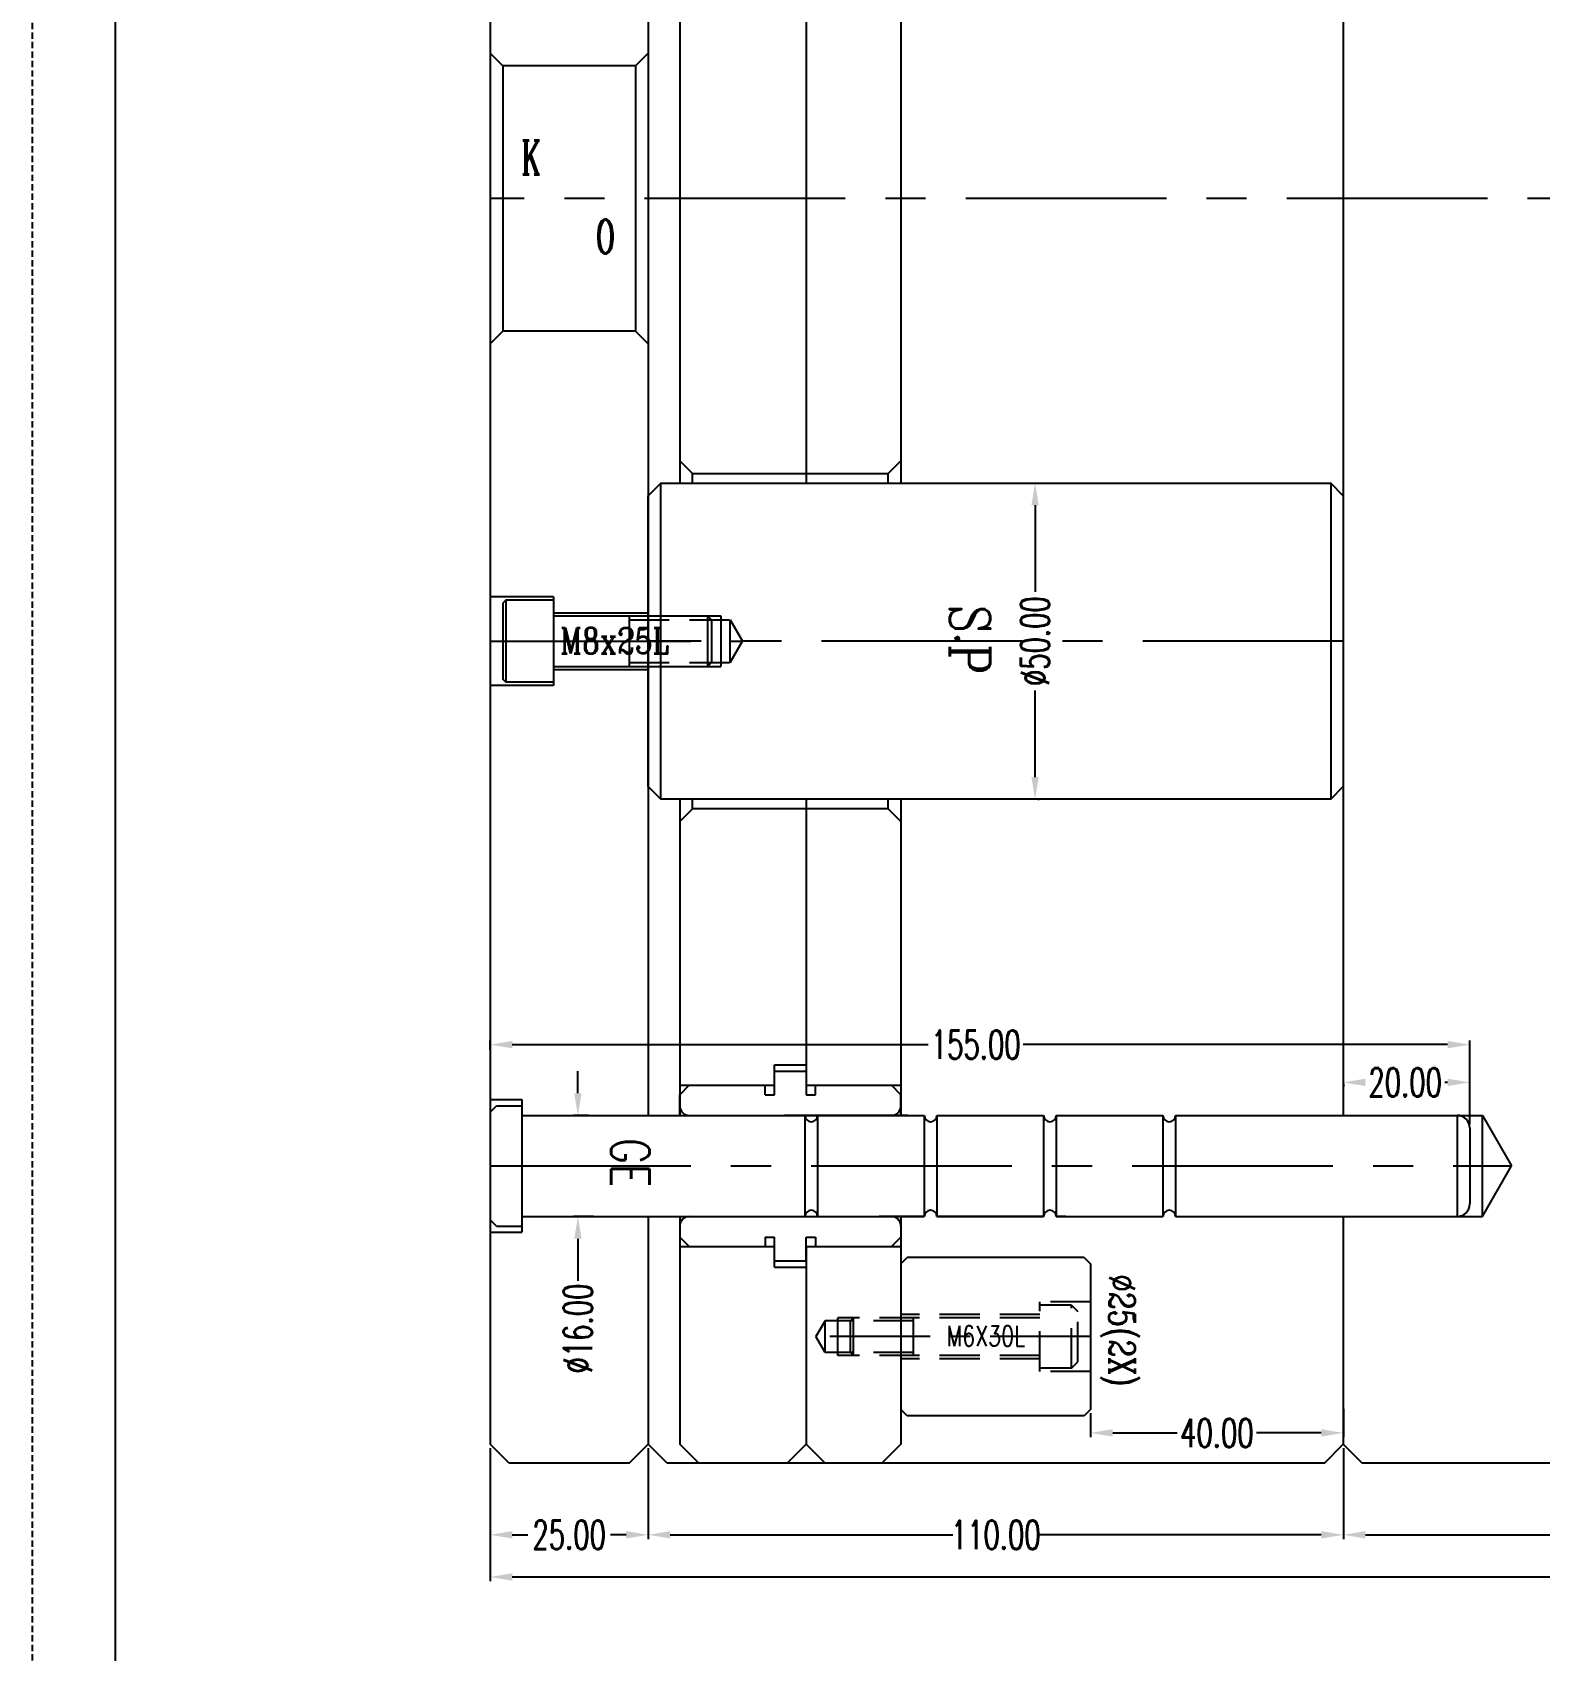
# Model space of a CAD drawing. Header units: inches. Extents: x 133169 to 134399, y -43543 to -42673.
# Drawn here: x 133169.5 to 133408, y -43150 to -42894 of the extents above; entities that cross this region are included whole.
import ezdxf

# ---------------------------------------------------------------- set-up
doc = ezdxf.new("R2010")
doc.units = ezdxf.units.IN
doc.header["$LTSCALE"] = 2
doc.header["$MEASUREMENT"] = 0
doc.header["$PDMODE"] = 3
doc.header["$PDSIZE"] = 0.3125
for name, pattern in [('ACAD_ISO08W100', [36, 24, -3, 6, -3]), ('CENTER', [50.8, 31.75, -6.35, 6.35, -6.35]), ('DASHED', [0.75, 0.5, -0.25]), ('HIDDEN', [9.525, 6.35, -3.175]), ('HIDDEN2', [4.7625, 3.175, -1.5875])]:
    doc.linetypes.add(name, pattern=pattern)
doc.layers.get('0').update_dxf_attribs({"linetype": 'CONTINUOUS'})
doc.layers.get('Defpoints').update_dxf_attribs({"linetype": 'CONTINUOUS'})
for name, color, linetype in [('A', 7, 'CONTINUOUS'), ('CL', 1, 'ACAD_ISO08W100'), ('GE', 214, 'CONTINUOUS'), ('Layer3', 3, 'CONTINUOUS'), ('SCREW', 52, 'HIDDEN'), ('SP', 3, 'CONTINUOUS')]:
    doc.layers.add(name, color=color, linetype=linetype)
doc.layers.add('dim', color=3, linetype='CONTINUOUS', lineweight=15)
doc.styles.add('ROMANC', font='romanc', dxfattribs={"width": 0.6, "height": 1})
doc.styles.add('ROMANS', font='ROMANS.shx', dxfattribs={"height": 5, "bigfont": 'chineset.shx'})
doc.styles.get("Standard").update_dxf_attribs({"font": 'txt.shx', "width": 0.67})
doc.styles.add('txt', font='txt.shx', dxfattribs={"width": 0.75, "height": 3.2})
doc.dimstyles.new('2.00', dxfattribs={"dimtxt": 4.5, "dimasz": 3.5, "dimexe": 0.666, "dimexo": 0.626, "dimgap": 1, "dimtad": 0, "dimzin": 0, "dimdsep": 46, "dimtxsty": 'Standard', "dimcen": 0.09, "dimclrd": 3, "dimclre": 3, "dimclrt": 7, "dimazin": 0, "dimtfac": 1, "dimtofl": 0, "dimtmove": 0, "dimatfit": 0, "dimfxl": 0, "dimtolj": 1, "dimtzin": 0, "dimarcsym": 0})

# ---------------------------------------------------------------- blocks, each defined once
blk = doc.blocks.new('*D33287')
at = {"layer": 'Defpoints', "color": 0}
for p in [(133376.91, -43117.31), (133466.91, -43117.31), (133466.91, -43131.65)]:
    blk.add_point(p, dxfattribs=at)
at = {"layer": 'dim', "color": 3, "linetype": 'ByBlock', "lineweight": -2}
for p, q in [((133376.91, -43117.93), (133376.91, -43132.31)), ((133466.91, -43117.93), (133466.91, -43132.31)), ((133380.41, -43131.65), (133415.63, -43131.65)), ((133463.41, -43131.65), (133428.18, -43131.65))]:
    blk.add_line(p, q, dxfattribs=at)
at = {"layer": 'dim', "color": 3, "linetype": 'ByBlock'}
for points in [[(133380.41, -43131.06), (133380.41, -43132.23), (133376.91, -43131.65)], [(133463.41, -43132.23), (133463.41, -43131.06), (133466.91, -43131.65)]]:
    blk.add_solid(points, dxfattribs=at)
at = {"layer": 'dim', "color": 7, "linetype": 'ByBlock', "insert": (133421.91, -43131.65), "char_height": 4.5, "attachment_point": 5}
blk.add_mtext('\\A1;90.00', dxfattribs=at)
blk = doc.blocks.new('*D33288')
at = {"layer": 'Defpoints', "color": 0}
for p in [(133266.91, -43117.31), (133376.91, -43117.31), (133376.91, -43131.65)]:
    blk.add_point(p, dxfattribs=at)
at = {"layer": 'dim', "color": 3, "linetype": 'ByBlock', "lineweight": -2}
for p, q in [((133266.91, -43117.93), (133266.91, -43132.31)), ((133376.91, -43117.93), (133376.91, -43132.31)), ((133270.41, -43131.65), (133315.13, -43131.65)), ((133373.41, -43131.65), (133328.69, -43131.65))]:
    blk.add_line(p, q, dxfattribs=at)
at = {"layer": 'dim', "color": 3, "linetype": 'ByBlock'}
for points in [[(133270.41, -43131.06), (133270.41, -43132.23), (133266.91, -43131.65)], [(133373.41, -43132.23), (133373.41, -43131.06), (133376.91, -43131.65)]]:
    blk.add_solid(points, dxfattribs=at)
at = {"layer": 'dim', "color": 7, "linetype": 'ByBlock', "insert": (133321.91, -43131.65), "char_height": 4.5, "attachment_point": 5}
blk.add_mtext('\\A1;110.00', dxfattribs=at)
blk = doc.blocks.new('*D33289')
at = {"layer": 'Defpoints', "color": 0}
for p in [(133241.91, -43117.31), (133266.91, -43117.31), (133266.91, -43131.65)]:
    blk.add_point(p, dxfattribs=at)
at = {"layer": 'dim', "color": 3, "linetype": 'ByBlock', "lineweight": -2}
for p, q in [((133241.91, -43117.93), (133241.91, -43132.31)), ((133266.91, -43117.93), (133266.91, -43132.31)), ((133245.41, -43131.65), (133247.88, -43131.65)), ((133263.41, -43131.65), (133260.93, -43131.65))]:
    blk.add_line(p, q, dxfattribs=at)
at = {"layer": 'dim', "color": 3, "linetype": 'ByBlock'}
for points in [[(133245.41, -43131.06), (133245.41, -43132.23), (133241.91, -43131.65)], [(133263.41, -43132.23), (133263.41, -43131.06), (133266.91, -43131.65)]]:
    blk.add_solid(points, dxfattribs=at)
at = {"layer": 'dim', "color": 7, "linetype": 'ByBlock', "insert": (133254.41, -43131.65), "char_height": 4.5, "attachment_point": 5}
blk.add_mtext('\\A1;25.00', dxfattribs=at)
blk = doc.blocks.new('*D33290')
at = {"layer": 'Defpoints', "color": 0}
for p in [(133241.91, -43117.31), (133592.91, -43117.31), (133592.91, -43138.31)]:
    blk.add_point(p, dxfattribs=at)
at = {"layer": 'dim', "color": 3, "linetype": 'ByBlock', "lineweight": -2}
for p, q in [((133241.91, -43117.93), (133241.91, -43138.98)), ((133592.91, -43117.93), (133592.91, -43138.98)), ((133245.41, -43138.31), (133409.87, -43138.31)), ((133589.41, -43138.31), (133424.94, -43138.31))]:
    blk.add_line(p, q, dxfattribs=at)
at = {"layer": 'dim', "color": 3, "linetype": 'ByBlock'}
for points in [[(133245.41, -43137.73), (133245.41, -43138.9), (133241.91, -43138.31)], [(133589.41, -43138.9), (133589.41, -43137.73), (133592.91, -43138.31)]]:
    blk.add_solid(points, dxfattribs=at)
at = {"layer": 'dim', "color": 7, "linetype": 'ByBlock', "insert": (133417.41, -43138.31), "char_height": 4.5, "attachment_point": 5}
blk.add_mtext('\\A1;351.00', dxfattribs=at)
blk = doc.blocks.new('*D33485')
at = {"layer": 'Defpoints', "color": 0}
for p in [(133241.91, -43054.12), (133241.91, -43055.58), (133396.91, -43067.31)]:
    blk.add_point(p, dxfattribs=at)
at = {"layer": 'dim', "color": 3, "linetype": 'ByBlock', "lineweight": -2}
for p, q in [((133241.91, -43054.95), (133241.91, -43053.46)), ((133245.41, -43054.12), (133311.2, -43054.12)), ((133393.41, -43054.12), (133326.27, -43054.12)), ((133396.91, -43066.68), (133396.91, -43053.46))]:
    blk.add_line(p, q, dxfattribs=at)
at = {"layer": 'dim', "color": 3, "linetype": 'ByBlock'}
for points in [[(133245.41, -43053.54), (133245.41, -43054.71), (133241.91, -43054.12)], [(133393.41, -43054.71), (133393.41, -43053.54), (133396.91, -43054.12)]]:
    blk.add_solid(points, dxfattribs=at)
at = {"layer": 'dim', "color": 7, "linetype": 'ByBlock', "insert": (133318.74, -43054.12), "char_height": 4.5, "attachment_point": 5}
blk.add_mtext('\\A1;155.00', dxfattribs=at)
blk = doc.blocks.new('*D33486')
at = {"layer": 'Defpoints', "color": 0}
for p in [(133376.91, -43059.72), (133376.91, -43060.09), (133396.91, -43067.31)]:
    blk.add_point(p, dxfattribs=at)
at = {"layer": 'dim', "color": 3, "linetype": 'ByBlock', "lineweight": -2}
for p, q in [((133396.91, -43066.68), (133396.91, -43059.43)), ((133376.91, -43060.34), (133376.91, -43060.76)), ((133380.41, -43060.09), (133380.41, -43060.09)), ((133393.41, -43060.09), (133392.96, -43060.09))]:
    blk.add_line(p, q, dxfattribs=at)
at = {"layer": 'dim', "color": 3, "linetype": 'ByBlock'}
for points in [[(133380.41, -43059.51), (133380.41, -43060.68), (133376.91, -43060.09)], [(133393.41, -43060.68), (133393.41, -43059.51), (133396.91, -43060.09)]]:
    blk.add_solid(points, dxfattribs=at)
at = {"layer": 'dim', "color": 7, "linetype": 'ByBlock', "insert": (133386.69, -43060.09), "char_height": 4.5, "attachment_point": 5}
blk.add_mtext('\\A1;20.00', dxfattribs=at)
blk = doc.blocks.new('*D33487')
at = {"layer": 'Defpoints', "color": 0}
for p in [(133255.79, -43065.31), (133258.1, -43065.31), (133258.88, -43081.31)]:
    blk.add_point(p, dxfattribs=at)
at = {"layer": 'dim', "color": 3, "linetype": 'ByBlock', "lineweight": -2}
for p, q in [((133255.79, -43061.81), (133255.79, -43058.31)), ((133257.48, -43065.31), (133255.12, -43065.31)), ((133258.25, -43081.31), (133255.12, -43081.31)), ((133255.79, -43084.81), (133255.79, -43091.48))]:
    blk.add_line(p, q, dxfattribs=at)
at = {"layer": 'dim', "color": 3, "linetype": 'ByBlock'}
for points in [[(133255.21, -43061.81), (133256.37, -43061.81), (133255.79, -43065.31)], [(133256.37, -43084.81), (133255.21, -43084.81), (133255.79, -43081.31)]]:
    blk.add_solid(points, dxfattribs=at)
at = {"layer": 'dim', "color": 7, "linetype": 'ByBlock', "insert": (133255.79, -43099.02), "char_height": 4.5, "attachment_point": 5, "rotation": 90}
blk.add_mtext('%%c16.00', dxfattribs=at)
blk = doc.blocks.new('*D33488')
at = {"layer": 'Defpoints', "color": 0}
for p in [(133336.91, -43111.81), (133376.91, -43111.1), (133376.91, -43115.53)]:
    blk.add_point(p, dxfattribs=at)
at = {"layer": 'dim', "color": 3, "linetype": 'ByBlock', "lineweight": -2}
for p, q in [((133336.91, -43112.43), (133336.91, -43116.19)), ((133376.91, -43111.73), (133376.91, -43116.19)), ((133340.41, -43115.53), (133350.63, -43115.53)), ((133373.41, -43115.53), (133363.18, -43115.53))]:
    blk.add_line(p, q, dxfattribs=at)
at = {"layer": 'dim', "color": 3, "linetype": 'ByBlock'}
for points in [[(133340.41, -43114.94), (133340.41, -43116.11), (133336.91, -43115.53)], [(133373.41, -43116.11), (133373.41, -43114.94), (133376.91, -43115.53)]]:
    blk.add_solid(points, dxfattribs=at)
at = {"layer": 'dim', "color": 7, "linetype": 'ByBlock', "insert": (133356.91, -43115.53), "char_height": 4.5, "attachment_point": 5}
blk.add_mtext('\\A1;40.00', dxfattribs=at)
blk = doc.blocks.new('*D34285')
at = {"layer": 'Defpoints', "color": 0}
for p in [(133327.93, -42965.31), (133328.13, -42965.31), (133327.93, -43015.31)]:
    blk.add_point(p, dxfattribs=at)
at = {"layer": 'dim', "color": 3, "linetype": 'ByBlock', "lineweight": -2}
for p, q in [((133328.55, -42965.31), (133328.79, -42965.31)), ((133328.13, -42968.81), (133328.13, -42982.52)), ((133328.13, -43011.81), (133328.13, -42998.09)), ((133328.55, -43015.31), (133328.79, -43015.31))]:
    blk.add_line(p, q, dxfattribs=at)
at = {"layer": 'dim', "color": 3, "linetype": 'ByBlock'}
for points in [[(133328.71, -42968.81), (133327.55, -42968.81), (133328.13, -42965.31)], [(133327.55, -43011.81), (133328.71, -43011.81), (133328.13, -43015.31)]]:
    blk.add_solid(points, dxfattribs=at)
at = {"layer": 'dim', "color": 7, "linetype": 'ByBlock', "insert": (133328.13, -42990.31), "char_height": 4.5, "attachment_point": 5, "rotation": 90}
blk.add_mtext('%%c50.00', dxfattribs=at)

msp = doc.modelspace()

# ---------------------------------------------------------------- linework, layer by layer
at = {"linetype": 'Continuous'}
for p, q in [((133241.907, -42723.306), (133241.907, -43117.306)), ((133266.907, -42723.306), (133266.907, -43065.306)), ((133291.907, -42723.306), (133291.907, -42965.306)), ((133271.907, -42782.306), (133271.907, -42965.306)), ((133306.907, -42787.806), (133306.907, -42965.306)), ((133376.907, -42787.806), (133376.907, -43065.306)), ((133273.907, -42963.806), (133271.907, -42961.806)), ((133306.907, -42961.806), (133304.907, -42963.806)), ((133273.907, -42963.806), (133304.907, -42963.806)), ((133273.907, -42965.306), (133273.907, -42963.806)), ((133304.907, -42965.306), (133304.907, -42963.806)), ((133251.907, -42983.306), (133241.907, -42983.306)), ((133251.907, -42983.306), (133251.907, -42997.306)), ((133251.907, -42985.806), (133266.907, -42985.806)), ((133251.907, -42994.806), (133266.907, -42994.806)), ((133251.907, -42997.306), (133241.907, -42997.306)), ((133271.907, -43015.306), (133271.907, -43065.306)), ((133273.907, -43016.806), (133273.907, -43015.306)), ((133291.907, -43015.306), (133291.907, -43060.556)), ((133304.907, -43016.806), (133304.907, -43015.306)), ((133306.907, -43015.306), (133306.907, -43065.306)), ((133271.907, -43018.806), (133273.907, -43016.806)), ((133304.907, -43016.806), (133273.907, -43016.806)), ((133304.907, -43016.806), (133306.907, -43018.806)), ((133266.907, -43081.306), (133266.907, -43117.306)), ((133271.907, -43081.306), (133271.907, -43117.306)), ((133306.907, -43081.306), (133306.907, -43117.306)), ((133376.907, -43081.306), (133376.907, -43117.306)), ((133291.907, -43086.056), (133291.907, -43117.306)), ((133244.907, -43120.306), (133241.907, -43117.306)), ((133263.907, -43120.306), (133266.907, -43117.306)), ((133269.907, -43120.306), (133266.907, -43117.306)), ((133274.907, -43120.306), (133271.907, -43117.306)), ((133291.907, -43117.306), (133288.907, -43120.306)), ((133294.907, -43120.306), (133291.907, -43117.306)), ((133306.907, -43117.306), (133303.907, -43120.306)), ((133373.907, -43120.306), (133376.907, -43117.306)), ((133379.907, -43120.306), (133376.907, -43117.306)), ((133263.907, -43120.306), (133244.907, -43120.306)), ((133373.907, -43120.306), (133269.907, -43120.306)), ((133288.907, -43120.306), (133274.907, -43120.306)), ((133303.907, -43120.306), (133294.907, -43120.306)), ((133463.907, -43120.306), (133379.907, -43120.306))]:
    msp.add_line(p, q, dxfattribs=at)
at = {"color": 8, "linetype": 'Continuous'}
for p, q in [((133241.907, -42897.306), (133243.907, -42899.306)), ((133266.907, -42897.306), (133264.907, -42899.306)), ((133264.907, -42899.306), (133243.907, -42899.306)), ((133243.907, -42899.306), (133243.907, -42941.306)), ((133264.907, -42899.306), (133264.907, -42941.306)), ((133241.907, -42943.306), (133243.907, -42941.306)), ((133264.907, -42941.306), (133243.907, -42941.306)), ((133266.907, -42943.306), (133264.907, -42941.306))]:
    msp.add_line(p, q, dxfattribs=at)
at = {"layer": 'A', "linetype": 'DASHED'}
msp.add_line((133169.472, -43543.029), (133169.472, -42673.197), dxfattribs=at)
at = {"layer": 'A'}
msp.add_line((133182.608, -43529.894), (133182.608, -42686.332), dxfattribs=at)
at = {"layer": 'CL', "color": 7, "linetype": 'CENTER', "ltscale": 0.5}
msp.add_line((133602.907, -42920.306), (133241.907, -42920.306), dxfattribs=at)
at = {"layer": 'GE'}
for p, q in [((133286.907, -43057.306), (133291.907, -43057.306)), ((133286.907, -43062.056), (133286.907, -43057.306)), ((133286.907, -43058.306), (133291.907, -43058.306)), ((133286.907, -43058.306), (133291.907, -43058.306)), ((133291.818, -43058.306), (133291.907, -43058.395)), ((133291.907, -43058.306), (133291.907, -43062.056)), ((133271.907, -43060.556), (133286.907, -43060.556)), ((133271.907, -43062.056), (133273.407, -43060.556)), ((133271.907, -43065.306), (133271.907, -43062.056)), ((133285.407, -43062.056), (133285.407, -43060.556)), ((133285.407, -43062.056), (133286.907, -43062.056)), ((133291.907, -43060.556), (133306.907, -43060.556)), ((133291.907, -43062.056), (133293.407, -43062.056)), ((133293.407, -43062.056), (133293.407, -43060.556)), ((133306.907, -43062.056), (133305.407, -43060.556)), ((133306.907, -43065.306), (133306.907, -43062.056)), ((133241.907, -43064.806), (133242.907, -43063.806)), ((133241.907, -43064.806), (133241.907, -43081.806)), ((133246.907, -43062.806), (133246.907, -43083.806)), ((133307.974, -43065.306), (133288.474, -43065.306)), ((133394.907, -43065.306), (133394.907, -43081.306)), ((133396.907, -43067.306), (133396.907, -43079.306)), ((133398.907, -43065.306), (133403.526, -43073.306)), ((133398.907, -43081.306), (133398.907, -43065.306)), ((133398.907, -43081.306), (133403.526, -43073.306)), ((133242.907, -43082.806), (133241.907, -43081.806)), ((133271.907, -43081.306), (133271.907, -43084.556)), ((133310.599, -43081.306), (133303.474, -43081.306)), ((133306.907, -43081.306), (133306.907, -43084.556)), ((133329.483, -43081.306), (133312.599, -43081.306)), ((133332.974, -43081.306), (133331.483, -43081.306)), ((133271.907, -43084.556), (133273.407, -43086.056)), ((133285.407, -43084.556), (133285.407, -43086.056)), ((133285.407, -43084.556), (133286.907, -43084.556)), ((133286.907, -43089.306), (133286.907, -43084.556)), ((133291.907, -43084.556), (133293.407, -43084.556)), ((133291.907, -43088.306), (133291.907, -43084.556)), ((133293.407, -43084.556), (133293.407, -43086.056)), ((133306.907, -43084.556), (133305.407, -43086.056)), ((133271.907, -43086.056), (133286.907, -43086.056)), ((133291.907, -43086.056), (133306.907, -43086.056)), ((133286.907, -43088.306), (133291.907, -43088.306)), ((133286.907, -43089.306), (133291.907, -43089.306)), ((133291.818, -43088.306), (133291.907, -43088.217))]:
    msp.add_line(p, q, dxfattribs=at)
at = {"layer": 'GE', "linetype": 'Continuous'}
for p, q in [((133241.907, -43062.806), (133246.907, -43062.806)), ((133242.907, -43063.806), (133246.907, -43063.806)), ((133246.907, -43065.306), (133310.599, -43065.306)), ((133291.715, -43065.306), (133291.715, -43081.306)), ((133293.715, -43065.306), (133293.715, -43081.306)), ((133310.599, -43065.306), (133310.599, -43081.306)), ((133312.599, -43065.306), (133312.599, -43081.306)), ((133312.599, -43065.306), (133329.483, -43065.306)), ((133329.483, -43065.306), (133329.483, -43081.306)), ((133331.483, -43065.306), (133331.483, -43081.306)), ((133331.483, -43065.306), (133348.367, -43065.306)), ((133348.367, -43065.306), (133348.367, -43081.306)), ((133350.367, -43065.306), (133350.367, -43081.306)), ((133350.367, -43065.306), (133398.907, -43065.306)), ((133242.907, -43082.806), (133246.907, -43082.806)), ((133246.907, -43081.306), (133310.599, -43081.306)), ((133312.599, -43081.306), (133329.483, -43081.306)), ((133331.483, -43081.306), (133348.367, -43081.306)), ((133350.367, -43081.306), (133398.907, -43081.306)), ((133241.907, -43083.806), (133246.907, -43083.806))]:
    msp.add_line(p, q, dxfattribs=at)
at = {"layer": 'GE', "linetype": 'CENTER', "ltscale": 0.5}
msp.add_line((133241.907, -43073.306), (133403.526, -43073.306), dxfattribs=at)
at = {"layer": 'GE'}
for centre, radius, start, end in [((133273.407, -43063.806), 1.5, 180, 270), ((133305.407, -43063.806), 1.5, 270, 0), ((133394.907, -43067.306), 2, 0, 90), ((133394.907, -43079.306), 2, 270, 0), ((133273.407, -43082.806), 1.5, 90, 180), ((133305.407, -43082.806), 1.5, 0, 90)]:
    msp.add_arc(centre, radius, start, end, dxfattribs=at)
at = {"layer": 'GE', "linetype": 'Continuous'}
for centre, start, end in [((133292.715, -43065.306), 180, 0), ((133311.599, -43065.306), 180, 0), ((133330.483, -43065.306), 180, 0), ((133349.367, -43065.306), 180, 0), ((133292.715, -43081.306), 0, 180), ((133311.599, -43081.306), 0, 180), ((133330.483, -43081.306), 0, 180), ((133349.367, -43081.306), 0, 180)]:
    msp.add_arc(centre, 1, start, end, dxfattribs=at)
at = {"layer": 'SCREW', "linetype": 'Continuous'}
for p, q in [((133244.407, -42983.806), (133243.907, -42984.306)), ((133243.907, -42984.306), (133243.907, -42996.306)), ((133244.407, -42983.806), (133244.407, -42996.806)), ((133251.907, -42983.806), (133244.407, -42983.806)), ((133251.907, -42986.306), (133278.407, -42986.306)), ((133263.907, -42986.306), (133263.907, -42994.306)), ((133251.907, -42994.306), (133278.407, -42994.306)), ((133244.407, -42996.806), (133243.907, -42996.306)), ((133251.907, -42996.806), (133244.407, -42996.806))]:
    msp.add_line(p, q, dxfattribs=at)
at = {"layer": 'SCREW', "linetype": 'HIDDEN', "ltscale": 0.5}
for p, q in [((133263.907, -42986.931), (133279.907, -42986.931)), ((133263.907, -42993.681), (133279.907, -42993.681))]:
    msp.add_line(p, q, dxfattribs=at)
at = {"layer": 'SCREW'}
for p, q in [((133276.282, -42986.306), (133276.282, -42994.306)), ((133276.907, -42986.931), (133276.282, -42986.306)), ((133276.907, -42986.931), (133276.907, -42993.681)), ((133278.407, -42986.306), (133278.407, -42994.306)), ((133279.907, -42986.931), (133281.856, -42990.306)), ((133279.907, -42993.681), (133279.907, -42986.931)), ((133279.907, -42993.681), (133281.856, -42990.306)), ((133276.907, -42993.681), (133276.282, -42994.306))]:
    msp.add_line(p, q, dxfattribs=at)
at = {"layer": 'SCREW', "linetype": 'CENTER', "ltscale": 0.5}
msp.add_line((133241.907, -42990.306), (133281.856, -42990.306), dxfattribs=at)
at = {"layer": 'SCREW', "linetype": 'HIDDEN2'}
for p, q in [((133328.907, -43105.806), (133328.907, -43094.806)), ((133336.907, -43094.806), (133328.907, -43094.806)), ((133333.907, -43095.306), (133328.907, -43095.306)), ((133333.907, -43105.306), (133333.907, -43095.306)), ((133333.907, -43095.306), (133334.907, -43096.306)), ((133294.907, -43097.806), (133293.464, -43100.306)), ((133294.907, -43102.806), (133294.907, -43097.806)), ((133308.907, -43097.806), (133294.907, -43097.806)), ((133328.907, -43097.306), (133296.907, -43097.306)), ((133296.907, -43103.306), (133296.907, -43097.306)), ((133298.907, -43097.806), (133299.407, -43097.306)), ((133298.907, -43102.806), (133298.907, -43097.806)), ((133299.407, -43103.306), (133299.407, -43097.306)), ((133328.907, -43096.806), (133306.907, -43096.806)), ((133308.907, -43103.306), (133308.907, -43097.306)), ((133334.907, -43104.306), (133334.907, -43096.306)), ((133294.907, -43102.806), (133293.464, -43100.306)), ((133308.907, -43102.806), (133294.907, -43102.806)), ((133328.907, -43103.306), (133296.907, -43103.306)), ((133298.907, -43102.806), (133299.407, -43103.306)), ((133328.907, -43103.806), (133306.907, -43103.806)), ((133333.907, -43105.306), (133328.907, -43105.306)), ((133336.907, -43105.806), (133328.907, -43105.806)), ((133333.907, -43105.306), (133334.907, -43104.306))]:
    msp.add_line(p, q, dxfattribs=at)
at = {"layer": 'SCREW', "linetype": 'CENTER', "ltscale": 0.25}
msp.add_line((133336.907, -43100.306), (133293.464, -43100.306), dxfattribs=at)
at = {"layer": 'SP', "linetype": 'Continuous'}
for p, q in [((133268.907, -42965.306), (133266.907, -42967.306)), ((133266.907, -43013.306), (133266.907, -42967.306)), ((133268.907, -42965.306), (133374.907, -42965.306)), ((133268.907, -43015.306), (133268.907, -42965.306)), ((133374.907, -42965.306), (133374.907, -43015.306)), ((133376.907, -42967.306), (133374.907, -42965.306)), ((133376.907, -42967.306), (133376.907, -43013.306)), ((133266.907, -43013.306), (133268.907, -43015.306)), ((133374.907, -43015.306), (133376.907, -43013.306)), ((133374.907, -43015.306), (133268.907, -43015.306))]:
    msp.add_line(p, q, dxfattribs=at)
at = {"layer": 'SP', "linetype": 'CENTER', "ltscale": 0.5}
msp.add_line((133376.907, -42990.306), (133266.907, -42990.306), dxfattribs=at)
at = {"layer": 'SP', "color": 145}
for p, q in [((133306.907, -43088.806), (133307.907, -43087.806)), ((133335.907, -43087.806), (133307.907, -43087.806)), ((133335.907, -43087.806), (133336.907, -43088.806)), ((133306.907, -43088.806), (133306.907, -43111.806)), ((133336.907, -43088.806), (133336.907, -43111.806)), ((133307.907, -43112.806), (133306.907, -43111.806)), ((133335.907, -43112.806), (133307.907, -43112.806)), ((133336.907, -43111.806), (133335.907, -43112.806))]:
    msp.add_line(p, q, dxfattribs=at)

# ---------------------------------------------------------------- texts
at = {"color": 8, "linetype": 'Continuous', "style": 'ROMANC', "width": 0.6}
for s, p in [('K', (133246.81, -42916.519)), ('O', (133258.618, -42929.015))]:
    msp.add_text(s, height=5.4, dxfattribs=at).set_placement(p)
at = {"layer": 'dim', "style": 'ROMANC', "width": 0.8}
msp.add_text('M8x25L', height=4.0648, dxfattribs=at).set_placement((133252.963, -42992.274))
at = {"layer": 'dim', "linetype": 'ByBlock', "style": 'ROMANC', "width": 0.8}
msp.add_text('%%C25(2X)', height=4.0648, rotation=270, dxfattribs=at).set_placement((133339.846, -43090.451))
at = {"layer": 'GE', "lineweight": 13, "style": 'ROMANS', "width": 0.75}
msp.add_text('GE', height=6.0798, rotation=270, dxfattribs=at).set_placement((133261.033, -43068.883))
at = {"layer": 'Layer3', "style": 'ROMANC', "width": 0.8}
msp.add_text('S.P', height=6.4306, rotation=270, dxfattribs=at).set_placement((133314.62, -42984.568))
at = {"layer": 'Layer3', "style": 'txt', "width": 0.75}
msp.add_text('M6X30L', height=3.2, dxfattribs=at).set_placement((133314.114, -43101.813))

# ---------------------------------------------------------------- dimensions: what is measured, and where the dimension line sits
at = {"layer": 'dim', "linetype": 'ByBlock'}
for base, p1, p2, angle, picture, middle in [((133328.129, -42965.306), (133327.927, -43015.306), (133327.927, -42965.306), 90, '*D34285', (133328.129, -42990.306)), ((133255.789, -43065.306), (133258.877, -43081.306), (133258.105, -43065.306), 270, '*D33487', (133255.789, -43099.016))]:
    dim = msp.add_linear_dim(base=base, p1=p1, p2=p2, angle=angle, text='%%c<>', dimstyle='2.00', dxfattribs=at)
    dim.commit()
    dim.dimension.update_dxf_attribs({"geometry": picture, "text_midpoint": middle, "dimtype": 160})
for base, p2, picture, middle in [((133241.907, -43054.124), (133241.907, -43055.58), '*D33485', (133318.736, -43054.124)), ((133376.907, -43060.093), (133376.907, -43059.718), '*D33486', (133386.687, -43060.093))]:
    dim = msp.add_linear_dim(base=base, p1=(133396.907, -43067.306), p2=p2, dimstyle='2.00', dxfattribs=at)
    dim.commit()
    dim.dimension.update_dxf_attribs({"geometry": picture, "text_midpoint": middle, "dimtype": 160})
for base, p1, p2, picture, middle in [((133376.907, -43115.525), (133336.907, -43111.806), (133376.907, -43111.102), '*D33488', (133356.907, -43115.525)), ((133266.907, -43131.648), (133241.907, -43117.306), (133266.907, -43117.306), '*D33289', (133254.407, -43131.648)), ((133592.907, -43138.314), (133241.907, -43117.306), (133592.907, -43117.306), '*D33290', (133417.407, -43138.314)), ((133376.907, -43131.648), (133266.907, -43117.306), (133376.907, -43117.306), '*D33288', (133321.907, -43131.648)), ((133466.907, -43131.648), (133376.907, -43117.306), (133466.907, -43117.306), '*D33287', (133421.907, -43131.648))]:
    dim = msp.add_linear_dim(base=base, p1=p1, p2=p2, dimstyle='2.00', dxfattribs=at)
    dim.commit()
    dim.dimension.update_dxf_attribs({"geometry": picture, "text_midpoint": middle})

doc.saveas('drawing.dxf')
